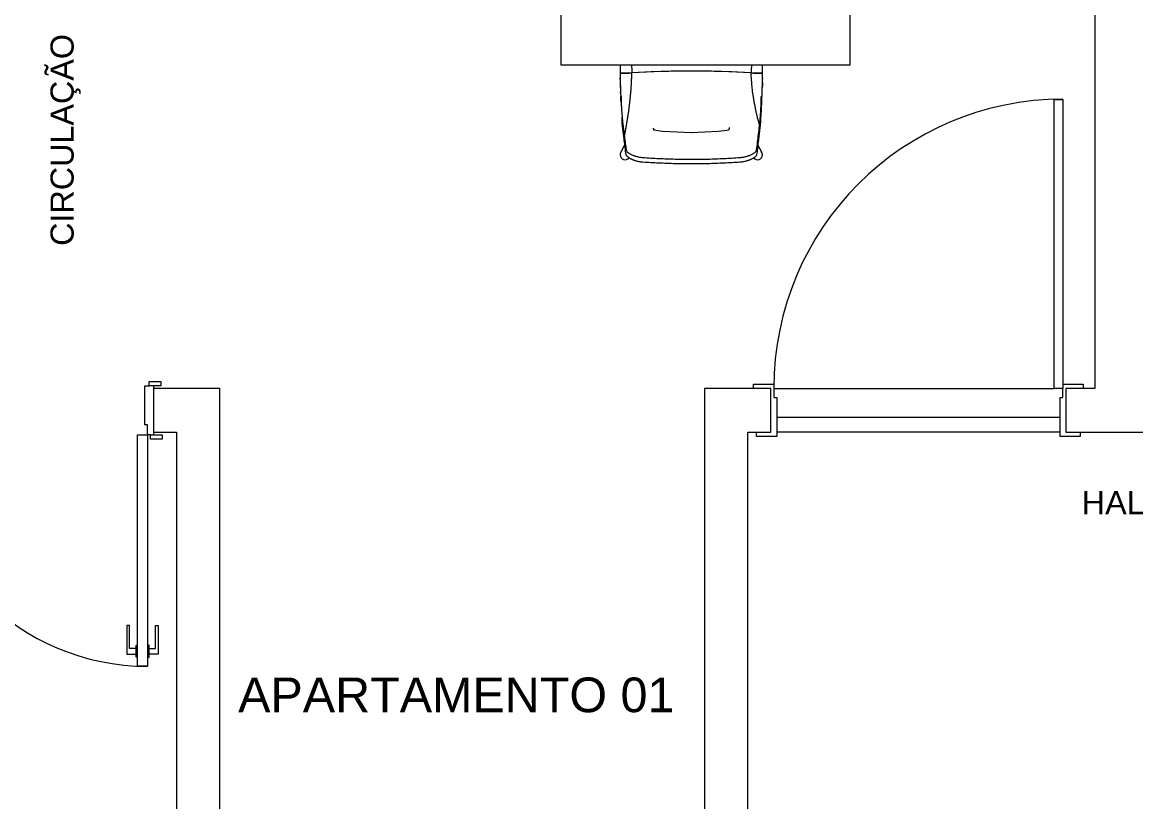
# Model space of a CAD drawing. Header units: millimetres. Extents: x 586.5 to 618.3, y 239.1 to 272.6.
# Drawn here: x 590.213 to 594.064, y 262.182 to 264.878 of the extents above; entities that cross this region are included whole.
import ezdxf

# ---------------------------------------------------------------- set-up
doc = ezdxf.new("R2010")
doc.units = ezdxf.units.MM
doc.header["$LTSCALE"] = 75
doc.linetypes.add('HIDDEN', pattern=[0.375, 0.25, -0.125])
for name, color, linetype, lineweight in [('A Arquitetura LRZ', 252, 'Continuous', 9), ('A Cumbuca LRZ', 254, 'HIDDEN', 9), ('A Esquadrias LRZ', 252, 'Continuous', 9), ('A Mobiliário LRZ', 253, 'Continuous', 9), ('B Texto LRZ', 51, 'Continuous', 13)]:
    doc.layers.add(name, color=color, linetype=linetype, lineweight=lineweight)
doc.styles.add('R80', font='arial.ttf')

msp = doc.modelspace()

# ---------------------------------------------------------------- linework, layer by layer
at = {"layer": 'A Arquitetura LRZ'}
for p, q in [((593.922, 271.4104), (593.922, 263.6104)), ((590.8965, 263.6104), (590.6665, 263.6104)), ((590.6665, 263.6104), (590.6665, 263.4604)), ((590.8965, 259.2604), (590.8965, 263.6104)), ((592.802, 263.6104), (592.572, 263.6104)), ((592.572, 263.6104), (592.572, 261.9104)), ((592.802, 263.4604), (592.802, 263.6104)), ((593.922, 263.6104), (593.822, 263.6104)), ((593.822, 263.6104), (593.822, 263.4604)), ((593.802, 263.5104), (592.822, 263.5104)), ((590.6665, 263.4604), (590.7465, 263.4604)), ((590.7465, 263.4604), (590.7465, 259.2604)), ((592.722, 263.4604), (592.802, 263.4604)), ((592.722, 262.0604), (592.722, 263.4604)), ((593.822, 263.4604), (594.172, 263.4604))]:
    msp.add_line(p, q, dxfattribs=at)
at = {"layer": 'A Esquadrias LRZ'}
for p, q in [((593.782, 264.6104), (593.812, 264.6104)), ((593.782, 263.6104), (593.782, 264.6104)), ((593.812, 264.6104), (593.812, 263.6104)), ((590.6515, 263.6204), (590.6515, 263.6354)), ((590.6515, 263.6354), (590.6915, 263.6354)), ((590.6915, 263.6354), (590.6915, 263.6204)), ((590.6365, 263.4854), (590.6365, 263.6204)), ((590.6365, 263.6204), (590.6515, 263.6204)), ((590.6915, 263.6204), (590.6515, 263.6204)), ((590.6665, 263.6204), (590.6665, 263.6104)), ((592.742, 263.6254), (592.812, 263.6254)), ((592.742, 263.6104), (592.742, 263.6254)), ((592.812, 263.6254), (592.812, 263.5804)), ((592.812, 263.6104), (593.782, 263.6104)), ((593.812, 263.6104), (593.782, 263.6104)), ((593.812, 263.6254), (593.882, 263.6254)), ((593.812, 263.5804), (593.812, 263.6104)), ((593.882, 263.6254), (593.882, 263.6104)), ((592.812, 263.5804), (592.822, 263.5804)), ((592.822, 263.5804), (592.822, 263.4454)), ((593.802, 263.5804), (593.812, 263.5804)), ((593.802, 263.4454), (593.802, 263.5804)), ((590.6465, 263.4854), (590.6365, 263.4854)), ((590.6465, 263.4504), (590.6465, 263.4854)), ((590.6115, 262.6504), (590.6115, 263.4504)), ((590.6115, 263.4504), (590.6465, 263.4504)), ((590.6465, 263.4504), (590.6465, 262.6504)), ((590.6565, 263.4504), (590.6465, 263.4504)), ((590.6565, 263.4504), (590.6965, 263.4504)), ((590.6565, 263.4354), (590.6565, 263.4504)), ((590.6665, 263.4604), (590.6665, 263.4504)), ((590.6965, 263.4504), (590.6965, 263.4354)), ((592.752, 263.4454), (592.752, 263.4604)), ((592.822, 263.4454), (592.752, 263.4454)), ((593.802, 263.4604), (592.822, 263.4604)), ((593.872, 263.4454), (593.802, 263.4454)), ((593.872, 263.4604), (593.872, 263.4454)), ((590.6965, 263.4354), (590.6565, 263.4354)), ((590.5841, 262.7911), (590.5747, 262.7911)), ((590.5747, 262.7911), (590.5747, 262.6921)), ((590.5841, 262.7121), (590.5841, 262.7911)), ((590.674, 262.7121), (590.674, 262.7911)), ((590.674, 262.7911), (590.6834, 262.7911)), ((590.6834, 262.7911), (590.6834, 262.6921)), ((590.6064, 262.7121), (590.5841, 262.7121)), ((590.6064, 262.7231), (590.6115, 262.7231)), ((590.6064, 262.7021), (590.6064, 262.7231)), ((590.6517, 262.7231), (590.6465, 262.7231)), ((590.6517, 262.7021), (590.6517, 262.7231)), ((590.6517, 262.7121), (590.674, 262.7121)), ((590.5747, 262.6921), (590.6064, 262.6921)), ((590.6064, 262.6812), (590.6064, 262.7021)), ((590.6115, 262.6812), (590.6064, 262.6812)), ((590.6465, 262.6812), (590.6517, 262.6812)), ((590.6517, 262.6812), (590.6517, 262.7021)), ((590.6834, 262.6921), (590.6517, 262.6921)), ((590.6465, 262.6504), (590.6115, 262.6504))]:
    msp.add_line(p, q, dxfattribs=at)
for centre, radius, start, end in [((593.812, 263.6117), 1, 90, 180), ((590.6465, 263.45), 0.8, 179.9678, 269.9678)]:
    msp.add_arc(centre, radius, start, end, dxfattribs=at)
at = {"layer": 'A Mobiliário LRZ'}
for p, q in [((592.0758, 266.9304), (592.0758, 264.7304)), ((593.0758, 264.7304), (593.0758, 266.9304)), ((592.0758, 264.7304), (593.0758, 264.7304)), ((592.2804, 264.7304), (592.2805, 264.7011)), ((592.7732, 264.7011), (592.7733, 264.7304)), ((592.2805, 264.7033), (592.2805, 264.7022)), ((592.2805, 264.7022), (592.2805, 264.7011)), ((592.3012, 264.7016), (592.2805, 264.7011)), ((592.3213, 264.7026), (592.3012, 264.7016)), ((592.3878, 264.706), (592.3213, 264.7026)), ((592.4567, 264.7081), (592.3878, 264.706)), ((592.5269, 264.7088), (592.4567, 264.7081)), ((592.597, 264.7081), (592.5269, 264.7088)), ((592.6659, 264.706), (592.597, 264.7081)), ((592.7324, 264.7026), (592.6659, 264.706)), ((592.7525, 264.7016), (592.7324, 264.7026)), ((592.7732, 264.7011), (592.7525, 264.7016)), ((592.7732, 264.7011), (592.7733, 264.7022)), ((592.7733, 264.7022), (592.7733, 264.7033)), ((592.2827, 264.6213), (592.2838, 264.6213)), ((592.2834, 264.6067), (592.2834, 264.6213)), ((592.2834, 264.6067), (592.2843, 264.5922)), ((592.7688, 264.6213), (592.7711, 264.6213)), ((592.7691, 264.6213), (592.7691, 264.5986)), ((592.2843, 264.5922), (592.2852, 264.5777)), ((592.7671, 264.5584), (592.7656, 264.5405)), ((592.7684, 264.5762), (592.7671, 264.5584)), ((592.2873, 264.5319), (592.2873, 264.5491)), ((592.7656, 264.5405), (592.7656, 264.5311)), ((592.3957, 264.5088), (592.3958, 264.5119)), ((592.3957, 264.5088), (592.3959, 264.5057)), ((592.3959, 264.5057), (592.3981, 264.506)), ((592.3981, 264.506), (592.3999, 264.5054)), ((592.3999, 264.5054), (592.4029, 264.5047)), ((592.4046, 264.5043), (592.4108, 264.5033)), ((592.4108, 264.5033), (592.4268, 264.5015)), ((592.4268, 264.5015), (592.4779, 264.499)), ((592.4779, 264.499), (592.5269, 264.4968)), ((592.5257, 264.4968), (592.6203, 264.5011)), ((592.5269, 264.4968), (592.5274, 264.4968)), ((592.6203, 264.5011), (592.6495, 264.5045)), ((592.6495, 264.5045), (592.6547, 264.5058)), ((592.6547, 264.5058), (592.6563, 264.5064)), ((592.6563, 264.5064), (592.6574, 264.5069)), ((592.6571, 264.5055), (592.6572, 264.5057)), ((592.6572, 264.5141), (592.6573, 264.5088)), ((592.6572, 264.5057), (592.6573, 264.5075)), ((592.6573, 264.5075), (592.6573, 264.5088)), ((592.6574, 264.5069), (592.6581, 264.5073)), ((592.2826, 264.4269), (592.2968, 264.4534)), ((592.7567, 264.4527), (592.7704, 264.4269))]:
    msp.add_line(p, q, dxfattribs=at)
for centre, radius, start, end in [((594.2607, 264.7155), 1.9803, 182.7243, 183.1475), ((592.7921, 264.5443), 0.059, 112.1782, 112.9531), ((590.793, 264.7155), 1.9803, 356.6267, 357.2757), ((592.2741, 264.4763), 0.074, 79.653, 79.7774), ((592.2976, 264.4189), 0.017, 135, 180), ((592.2976, 264.4189), 0.017, 180, 324.1289), ((592.7555, 264.4189), 0.017, 217.5087, 0), ((592.7555, 264.4189), 0.017, 0, 45)]:
    msp.add_arc(centre, radius, start, end, dxfattribs=at)
for centre, major_axis, start_param, end_param in [((592.5269, 264.6283), (-0.5341, 0), 4.317308, 5.10747), ((592.2662, 264.7226), (-0.1434, 0), 1.670545, 1.965193), ((592.7875, 264.7226), (-0.1434, 0), 1.176399, 1.471048)]:
    msp.add_ellipse(centre, major_axis=major_axis, ratio=0.150716, start_param=start_param, end_param=end_param, dxfattribs=at)
for points in [[(592.3196, 264.7304), (592.3202, 264.7212), (592.3207, 264.7119), (592.3213, 264.7026)], [(592.7359, 264.7304), (592.7347, 264.7212), (592.7336, 264.7119), (592.7324, 264.7026)], [(592.2807, 264.6805), (592.2807, 264.682), (592.2807, 264.6835), (592.2807, 264.685)], [(592.7731, 264.685), (592.773, 264.6841), (592.773, 264.6832), (592.773, 264.6823)], [(592.2814, 264.6519), (592.2814, 264.6537), (592.2813, 264.6556), (592.2813, 264.6574)], [(592.2821, 264.634), (592.2821, 264.6346), (592.282, 264.6353), (592.282, 264.636)], [(592.2838, 264.6213), (592.2839, 264.6157), (592.2841, 264.605), (592.2846, 264.5905), (592.285, 264.5818), (592.2852, 264.5777)], [(592.7691, 264.5986), (592.769, 264.5949), (592.7688, 264.5874), (592.7686, 264.58), (592.7684, 264.5762)], [(592.7711, 264.6214), (592.771, 264.6208), (592.771, 264.6201), (592.771, 264.6195)], [(592.2843, 264.5914), (592.2843, 264.5916), (592.2843, 264.5919), (592.2843, 264.5922)], [(592.2852, 264.5777), (592.2855, 264.5739), (592.286, 264.5668), (592.2867, 264.5573), (592.2872, 264.5517), (592.2874, 264.5491)], [(592.7674, 264.5627), (592.7671, 264.5585), (592.7667, 264.5545), (592.7664, 264.5507)], [(592.7526, 264.4363), (592.7537, 264.445), (592.7559, 264.4627), (592.7593, 264.4905), (592.7615, 264.5097), (592.7626, 264.5194)], [(592.7656, 264.5311), (592.7652, 264.5273), (592.7645, 264.52), (592.7638, 264.5131), (592.7634, 264.5098)], [(592.2954, 264.4813), (592.2963, 264.4734), (592.2983, 264.458), (592.3003, 264.4435), (592.3013, 264.4364)], [(592.7634, 264.5098), (592.7629, 264.5058), (592.762, 264.498), (592.7607, 264.4863), (592.7594, 264.475), (592.758, 264.4639), (592.7567, 264.4524), (592.7553, 264.4411), (592.7539, 264.4305), (592.753, 264.4237), (592.7526, 264.4203)], [(592.3013, 264.4204), (592.3002, 264.4282), (592.298, 264.4442), (592.2958, 264.4613), (592.2947, 264.47)]]:
    msp.add_open_spline(points, degree=3, dxfattribs=at)
for points, knots in [([(592.2805, 264.7011), (592.2805, 264.6984), (592.2805, 264.693), (592.2806, 264.685), (592.2808, 264.677), (592.281, 264.669), (592.2812, 264.6604), (592.2814, 264.6532), (592.2816, 264.6479), (592.2817, 264.6439), (592.2819, 264.6399), (592.282, 264.6361), (592.2822, 264.6323), (592.2824, 264.6273), (592.2825, 264.6237), (592.2827, 264.6213)], [-1, -1, -1, -1, -0.9, -0.8, -0.7, -0.6, -0.5, -0.4, -0.35, -0.3, -0.25, -0.2, -0.15, -0.1, 0, 0, 0, 0]), ([(592.2954, 264.4813), (592.2956, 264.4825), (592.2959, 264.4848), (592.2967, 264.4896), (592.2975, 264.4945), (592.2983, 264.4989), (592.2991, 264.5028), (592.2999, 264.5062), (592.3007, 264.5099), (592.3014, 264.5141), (592.3022, 264.5192), (592.303, 264.5244), (592.3036, 264.5281), (592.3042, 264.5317), (592.3048, 264.5351), (592.3054, 264.5384), (592.306, 264.5416), (592.3066, 264.5447), (592.3073, 264.5492), (592.3081, 264.5542), (592.3089, 264.5596), (592.3095, 264.5639), (592.3101, 264.5684), (592.3107, 264.5729), (592.3113, 264.5776), (592.3119, 264.5827), (592.3124, 264.5872), (592.3127, 264.5905), (592.313, 264.5928), (592.3133, 264.595), (592.3136, 264.597), (592.3139, 264.599), (592.3143, 264.6022), (592.3149, 264.6068), (592.3154, 264.6122), (592.3158, 264.6163), (592.3161, 264.6202), (592.3166, 264.6247), (592.3172, 264.6299), (592.3177, 264.6353), (592.3183, 264.6419), (592.3189, 264.6503), (592.3195, 264.6613), (592.3201, 264.6735), (592.3207, 264.6872), (592.3211, 264.6973), (592.3213, 264.7026)], [-1, -1, -1, -1, -0.977273, -0.954545, -0.909091, -0.886364, -0.863636, -0.818182, -0.795455, -0.772727, -0.727273, -0.704545, -0.681818, -0.659091, -0.636364, -0.613636, -0.590909, -0.568182, -0.545455, -0.5, -0.477273, -0.454545, -0.431818, -0.409091, -0.386364, -0.363636, -0.340909, -0.329545, -0.318182, -0.306818, -0.295455, -0.284091, -0.272727, -0.25, -0.227273, -0.215909, -0.204545, -0.181818, -0.159091, -0.136364, -0.113636, -0.090909, -0.068182, -0.045455, -0.022727, 0, 0, 0, 0]), ([(592.7324, 264.7026), (592.7327, 264.6972), (592.7334, 264.6868), (592.7343, 264.6728), (592.7351, 264.6625), (592.7357, 264.6548), (592.7364, 264.6479), (592.7371, 264.641), (592.7381, 264.6345), (592.739, 264.6291), (592.74, 264.6238), (592.7407, 264.6192), (592.7412, 264.6151), (592.7417, 264.6118), (592.7422, 264.6086), (592.7427, 264.6056), (592.7432, 264.6029), (592.7437, 264.6004), (592.7442, 264.5981), (592.7448, 264.5955), (592.7456, 264.5918), (592.7464, 264.5876), (592.747, 264.584), (592.7477, 264.5805), (592.7484, 264.5763), (592.7494, 264.5717), (592.7503, 264.5672), (592.7513, 264.5627), (592.7522, 264.5585), (592.7535, 264.5533), (592.755, 264.5472), (592.7569, 264.5411), (592.7585, 264.5355), (592.7598, 264.5308), (592.7607, 264.5271), (592.7616, 264.5232), (592.7623, 264.5206), (592.7626, 264.5194)], [0, 0, 0, 0, 0.03125, 0.0625, 0.09375, 0.109375, 0.125, 0.15625, 0.1875, 0.21875, 0.25, 0.28125, 0.296875, 0.3125, 0.328125, 0.34375, 0.359375, 0.375, 0.390625, 0.40625, 0.4375, 0.46875, 0.484375, 0.5, 0.53125, 0.5625, 0.59375, 0.625, 0.65625, 0.6875, 0.75, 0.8125, 0.875, 0.90625, 0.9375, 0.96875, 1, 1, 1, 1]), ([(592.7711, 264.6213), (592.7712, 264.6249), (592.7714, 264.6294), (592.7717, 264.6351), (592.7718, 264.6389), (592.772, 264.6438), (592.7722, 264.6488), (592.7723, 264.6529), (592.7724, 264.6571), (592.7726, 264.6625), (592.7728, 264.6696), (592.7729, 264.677), (592.7731, 264.685), (592.7732, 264.693), (592.7732, 264.6984), (592.7732, 264.7011)], [-1, -1, -1, -1, -0.85, -0.8125, -0.775, -0.7, -0.625, -0.5875, -0.55, -0.475, -0.4, -0.3, -0.2, -0.1, 0, 0, 0, 0]), ([(592.7727, 264.6689), (592.7727, 264.6681), (592.7727, 264.6655), (592.7726, 264.6611), (592.7724, 264.6562), (592.7723, 264.6531), (592.7723, 264.6518)], [-0.6729001, -0.6729001, -0.6729001, -0.6729001, -0.65, -0.6, -0.55, -0.5167063, -0.5167063, -0.5167063, -0.5167063]), ([(592.7626, 264.5194), (592.7628, 264.5215), (592.7633, 264.5257), (592.7638, 264.5309), (592.7643, 264.5349), (592.7646, 264.5378), (592.7649, 264.5408), (592.7651, 264.5439), (592.7654, 264.5472), (592.7657, 264.5504), (592.766, 264.5538), (592.7663, 264.5575), (592.7665, 264.5615), (592.7668, 264.5658), (592.7671, 264.5703), (592.7673, 264.5742), (592.7674, 264.5775), (592.7676, 264.5809), (592.7678, 264.5854), (592.768, 264.5909), (592.7682, 264.5966), (592.7684, 264.6025), (592.7686, 264.6106), (592.7687, 264.617), (592.7688, 264.6213)], [-1, -1, -1, -1, -0.916667, -0.833333, -0.791667, -0.75, -0.708333, -0.666667, -0.625, -0.583333, -0.541667, -0.5, -0.458333, -0.416667, -0.375, -0.333333, -0.3125, -0.291667, -0.25, -0.208333, -0.166667, -0.125, -0.083333, 0, 0, 0, 0]), ([(592.2873, 264.5491), (592.2876, 264.546), (592.2881, 264.5413), (592.2887, 264.5354), (592.2892, 264.531), (592.2897, 264.5267), (592.2903, 264.5225), (592.2908, 264.5184), (592.2913, 264.5144), (592.2918, 264.5104), (592.2923, 264.5065), (592.2927, 264.5026), (592.2932, 264.4985), (592.2938, 264.4943), (592.2944, 264.4887), (592.295, 264.4843), (592.2954, 264.4813)], [-1, -1, -1, -1, -0.875, -0.8125, -0.75, -0.6875, -0.625, -0.5625, -0.5, -0.4375, -0.375, -0.3125, -0.25, -0.1875, -0.125, 0, 0, 0, 0]), ([(592.2947, 264.47), (592.2943, 264.4736), (592.2936, 264.4789), (592.2928, 264.4858), (592.2921, 264.4909), (592.2915, 264.4958), (592.2909, 264.5006), (592.2903, 264.5054), (592.2897, 264.5104), (592.2891, 264.5156), (592.2883, 264.5227), (592.2877, 264.5281), (592.2873, 264.5319)], [-1, -1, -1, -1, -0.833333, -0.75, -0.666667, -0.583333, -0.5, -0.416667, -0.333333, -0.25, -0.166667, 0, 0, 0, 0]), ([(592.3013, 264.4364), (592.3015, 264.435), (592.3028, 264.4321), (592.3067, 264.4282), (592.311, 264.4251), (592.3147, 264.4228), (592.319, 264.4205), (592.3237, 264.4184), (592.328, 264.4167), (592.3316, 264.4154), (592.3354, 264.4142), (592.3402, 264.4129), (592.3483, 264.4111), (592.3546, 264.4103), (592.3587, 264.41)], [-1, -1, -1, -1, -0.857143, -0.714286, -0.642857, -0.571429, -0.5, -0.428571, -0.357143, -0.321429, -0.285714, -0.214286, -0.142857, 0, 0, 0, 0]), ([(592.3587, 264.3936), (592.3546, 264.3939), (592.3483, 264.3946), (592.3402, 264.3964), (592.3353, 264.3978), (592.3316, 264.399), (592.3289, 264.4), (592.3263, 264.401), (592.3237, 264.4021), (592.3213, 264.4032), (592.3182, 264.4047), (592.3147, 264.4066), (592.311, 264.409), (592.3067, 264.4122), (592.3028, 264.4161), (592.3015, 264.419), (592.3013, 264.4204)], [-1, -1, -1, -1, -0.857143, -0.785714, -0.714286, -0.678571, -0.642857, -0.607143, -0.571429, -0.535714, -0.5, -0.428571, -0.357143, -0.285714, -0.142857, 0, 0, 0, 0]), ([(592.3587, 264.41), (592.3772, 264.4087), (592.4144, 264.4065), (592.4893, 264.4036), (592.5645, 264.4036), (592.6394, 264.4064), (592.6766, 264.4087), (592.6951, 264.41)], [-1, -1, -1, -1, -0.833333, -0.666667, -0.333333, -0.166667, 0, 0, 0, 0]), ([(592.6951, 264.41), (592.6992, 264.4103), (592.7055, 264.4111), (592.7136, 264.4129), (592.7185, 264.4142), (592.7222, 264.4154), (592.7259, 264.4166), (592.7302, 264.4183), (592.7349, 264.4205), (592.7392, 264.4228), (592.7429, 264.4251), (592.7472, 264.4282), (592.7511, 264.432), (592.7524, 264.4349), (592.7526, 264.4363)], [-1, -1, -1, -1, -0.857143, -0.785714, -0.714286, -0.678571, -0.642857, -0.571429, -0.5, -0.428571, -0.357143, -0.285714, -0.142857, 0, 0, 0, 0]), ([(592.7526, 264.4203), (592.7524, 264.4189), (592.751, 264.416), (592.7472, 264.4121), (592.7429, 264.4089), (592.7392, 264.4066), (592.7356, 264.4047), (592.7326, 264.4031), (592.7301, 264.4021), (592.7276, 264.401), (592.725, 264.4), (592.7223, 264.399), (592.7185, 264.3978), (592.7136, 264.3964), (592.7055, 264.3946), (592.6992, 264.3939), (592.6951, 264.3936)], [-1, -1, -1, -1, -0.857143, -0.714286, -0.642857, -0.571429, -0.5, -0.464286, -0.428571, -0.392857, -0.357143, -0.321429, -0.285714, -0.214286, -0.142857, 0, 0, 0, 0]), ([(592.6951, 264.3936), (592.6766, 264.3923), (592.6394, 264.3902), (592.5645, 264.3875), (592.4893, 264.3875), (592.4144, 264.3902), (592.3772, 264.3923), (592.3587, 264.3936)], [-1, -1, -1, -1, -0.833333, -0.666667, -0.333333, -0.166667, 0, 0, 0, 0])]:
    msp.add_open_spline(points, degree=3, knots=knots, dxfattribs=at)

# ---------------------------------------------------------------- texts
at = {"layer": 'A Cumbuca LRZ', "style": 'R80'}
msp.add_text('CIRCULAÇÃO', height=0.08, rotation=90, dxfattribs=at).set_placement((590.3906, 264.1043))
msp.add_text('HALL II', height=0.08, dxfattribs=at).set_placement((593.8772, 263.1762))
at = {"layer": 'B Texto LRZ', "color": 30, "true_color": 0xf8991e, "insert": (590.9595, 262.5505), "char_height": 0.12, "attachment_point": 4, "style": 'R80'}
msp.add_mtext_dynamic_manual_height_columns('APARTAMENTO 01', width=21.553864, gutter_width=60, heights=[0], dxfattribs=at)

doc.saveas('drawing.dxf')
